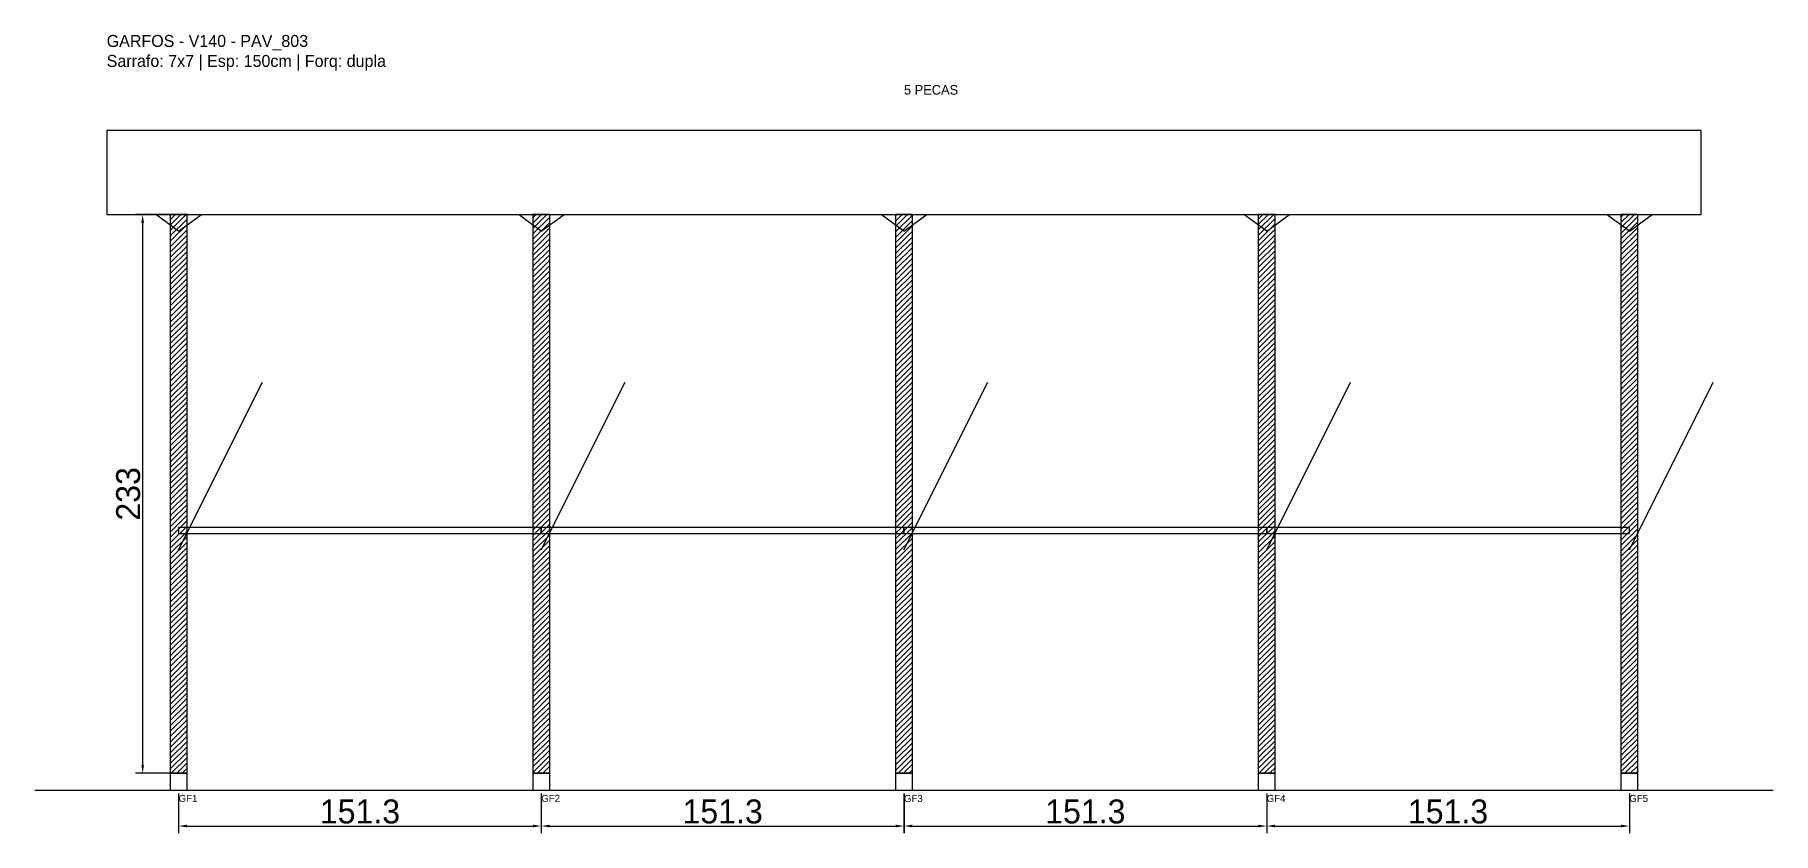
# Model space of a CAD drawing. Header units: metres. Extents: x -30 to 695, y -25 to 308.
import ezdxf

# ---------------------------------------------------------------- set-up
doc = ezdxf.new("R2010")
doc.units = ezdxf.units.M
for name, color, linetype in [('BARRA_ANCORAGEM', 1, 'Continuous'), ('COTA', 241, 'Continuous'), ('GARFOS OK', 3, 'Continuous'), ('NOME DA VIGA', 6, 'Continuous'), ('SARR_7x7', 40, 'Continuous'), ('TIRAS REESCORAMENTO', 252, 'Continuous'), ('VIGAS', 3, 'Continuous')]:
    doc.layers.add(name, color=color, linetype=linetype)
doc.dimstyles.new('EZ DXF', dxfattribs={"dimtxt": 10, "dimasz": 3.5, "dimexe": 3, "dimexo": 1.5, "dimgap": 1, "dimtad": 1, "dimdec": 1, "dimdsep": 46, "dimcen": 2.5, "dimazin": 3, "dimtfac": 1, "dimtmove": 0, "dimatfit": 3})

msp = doc.modelspace()

# ---------------------------------------------------------------- hatches: boundary and pattern name
at = {"layer": 'COTA'}
h = msp.add_hatch(dxfattribs=at)
h.set_pattern_fill('ANSI31', scale=0.5)
h.paths.add_polyline_path([(26.5, 0), (33.5, 0), (33.5, 233), (26.5, 233)])
h = msp.add_hatch(dxfattribs=at)
h.set_pattern_fill('ANSI31', scale=0.5)
h.paths.add_polyline_path([(177.75, 0), (184.75, 0), (184.75, 233), (177.75, 233)])
h = msp.add_hatch(dxfattribs=at)
h.set_pattern_fill('ANSI31', scale=0.5)
h.paths.add_polyline_path([(329, 0), (336, 0), (336, 233), (329, 233)])
h = msp.add_hatch(dxfattribs=at)
h.set_pattern_fill('ANSI31', scale=0.5)
h.paths.add_polyline_path([(480.25, 0), (487.25, 0), (487.25, 233), (480.25, 233)])
h = msp.add_hatch(dxfattribs=at)
h.set_pattern_fill('ANSI31', scale=0.5)
h.paths.add_polyline_path([(631.5, 0), (638.5, 0), (638.5, 233), (631.5, 233)])

# ---------------------------------------------------------------- linework, layer by layer
at = {"layer": 'BARRA_ANCORAGEM'}
for p, q in [((30, 93.2), (64.95, 163.1)), ((181.25, 93.2), (216.2, 163.1)), ((332.5, 93.2), (367.45, 163.1)), ((483.75, 93.2), (518.7, 163.1)), ((635, 93.2), (669.95, 163.1))]:
    msp.add_line(p, q, dxfattribs=at)
at = {"layer": 'GARFOS OK'}
for p, q in [((30, 226), (20.5, 233)), ((20.5, 233), (39.5, 233)), ((30, 226), (39.5, 233)), ((181.25, 226), (171.75, 233)), ((171.75, 233), (190.75, 233)), ((181.25, 226), (190.75, 233)), ((332.5, 226), (323, 233)), ((323, 233), (342, 233)), ((332.5, 226), (342, 233)), ((483.75, 226), (474.25, 233)), ((474.25, 233), (493.25, 233)), ((483.75, 226), (493.25, 233)), ((635, 226), (625.5, 233)), ((625.5, 233), (644.5, 233)), ((635, 226), (644.5, 233))]:
    msp.add_line(p, q, dxfattribs=at)
at = {"layer": 'GARFOS OK', "linetype": 'CONTINUOUS'}
msp.add_line((-30, -7), (695, -7), dxfattribs=at)
at = {"layer": 'GARFOS OK'}
for points in [[(26.5, 0), (33.5, 0), (33.5, 233), (26.5, 233), (26.5, 0)], [(177.75, 0), (184.75, 0), (184.75, 233), (177.75, 233), (177.75, 0)], [(329, 0), (336, 0), (336, 233), (329, 233), (329, 0)], [(480.25, 0), (487.25, 0), (487.25, 233), (480.25, 233), (480.25, 0)], [(631.5, 0), (638.5, 0), (638.5, 233), (631.5, 233), (631.5, 0)]]:
    msp.add_lwpolyline(points, dxfattribs=at)
at = {"layer": 'SARR_7x7'}
for points in [[(26.5, -7), (33.5, -7), (33.5, 0), (26.5, 0), (26.5, -7)], [(177.75, -7), (184.75, -7), (184.75, 0), (177.75, 0), (177.75, -7)], [(329, -7), (336, -7), (336, 0), (329, 0), (329, -7)], [(480.25, -7), (487.25, -7), (487.25, 0), (480.25, 0), (480.25, -7)], [(631.5, -7), (638.5, -7), (638.5, 0), (631.5, 0), (631.5, -7)]]:
    msp.add_lwpolyline(points, dxfattribs=at)
at = {"layer": 'TIRAS REESCORAMENTO'}
for points in [[(30, 100), (181.25, 100), (181.25, 102.5), (30, 102.5), (30, 100)], [(181.25, 100), (332.5, 100), (332.5, 102.5), (181.25, 102.5), (181.25, 100)], [(332.5, 100), (483.75, 100), (483.75, 102.5), (332.5, 102.5), (332.5, 100)], [(483.75, 100), (635, 100), (635, 102.5), (483.75, 102.5), (483.75, 100)]]:
    msp.add_lwpolyline(points, dxfattribs=at)
at = {"layer": 'VIGAS'}
msp.add_lwpolyline([(0, 233), (665, 233), (665, 268), (0, 268), (0, 233)], dxfattribs=at)

# ---------------------------------------------------------------- texts
at = {"layer": 'NOME DA VIGA'}
for s, height, p in [('5 PECAS', 4, (332.5, 283)), ('GF1', 3, (30, -12)), ('GF2', 3, (181.25, -12)), ('GF3', 3, (332.5, -12)), ('GF4', 3, (483.75, -12)), ('GF5', 3, (635, -12))]:
    msp.add_text(s, height=height, dxfattribs=at).set_placement(p)
at = {"layer": 'NOME DA VIGA', "insert": (0, 293), "char_height": 5, "attachment_point": 7}
msp.add_mtext('GARFOS - V140 - PAV_803\\PSarrafo: 7x7 | Esp: 150cm | Forq: dupla', dxfattribs=at)

# ---------------------------------------------------------------- dimensions: what is measured, and where the dimension line sits
at = {"layer": 'COTA'}
msp.add_linear_dim(base=(15, 0), p1=(30, 0), p2=(30, 233), angle=90, dimstyle='EZ DXF', dxfattribs=at).render()
for base, p1, p2 in [((30, -22), (30, -7), (181.25001, -7)), ((181.250007, -22), (181.250007, -7), (332.500015, -7)), ((332.50001, -22), (332.50001, -7), (483.75002, -7)), ((483.75002, -22), (483.75002, -7), (635.00003, -7))]:
    msp.add_linear_dim(base=base, p1=p1, p2=p2, dimstyle='EZ DXF', dxfattribs=at).render()

doc.saveas('drawing.dxf')
